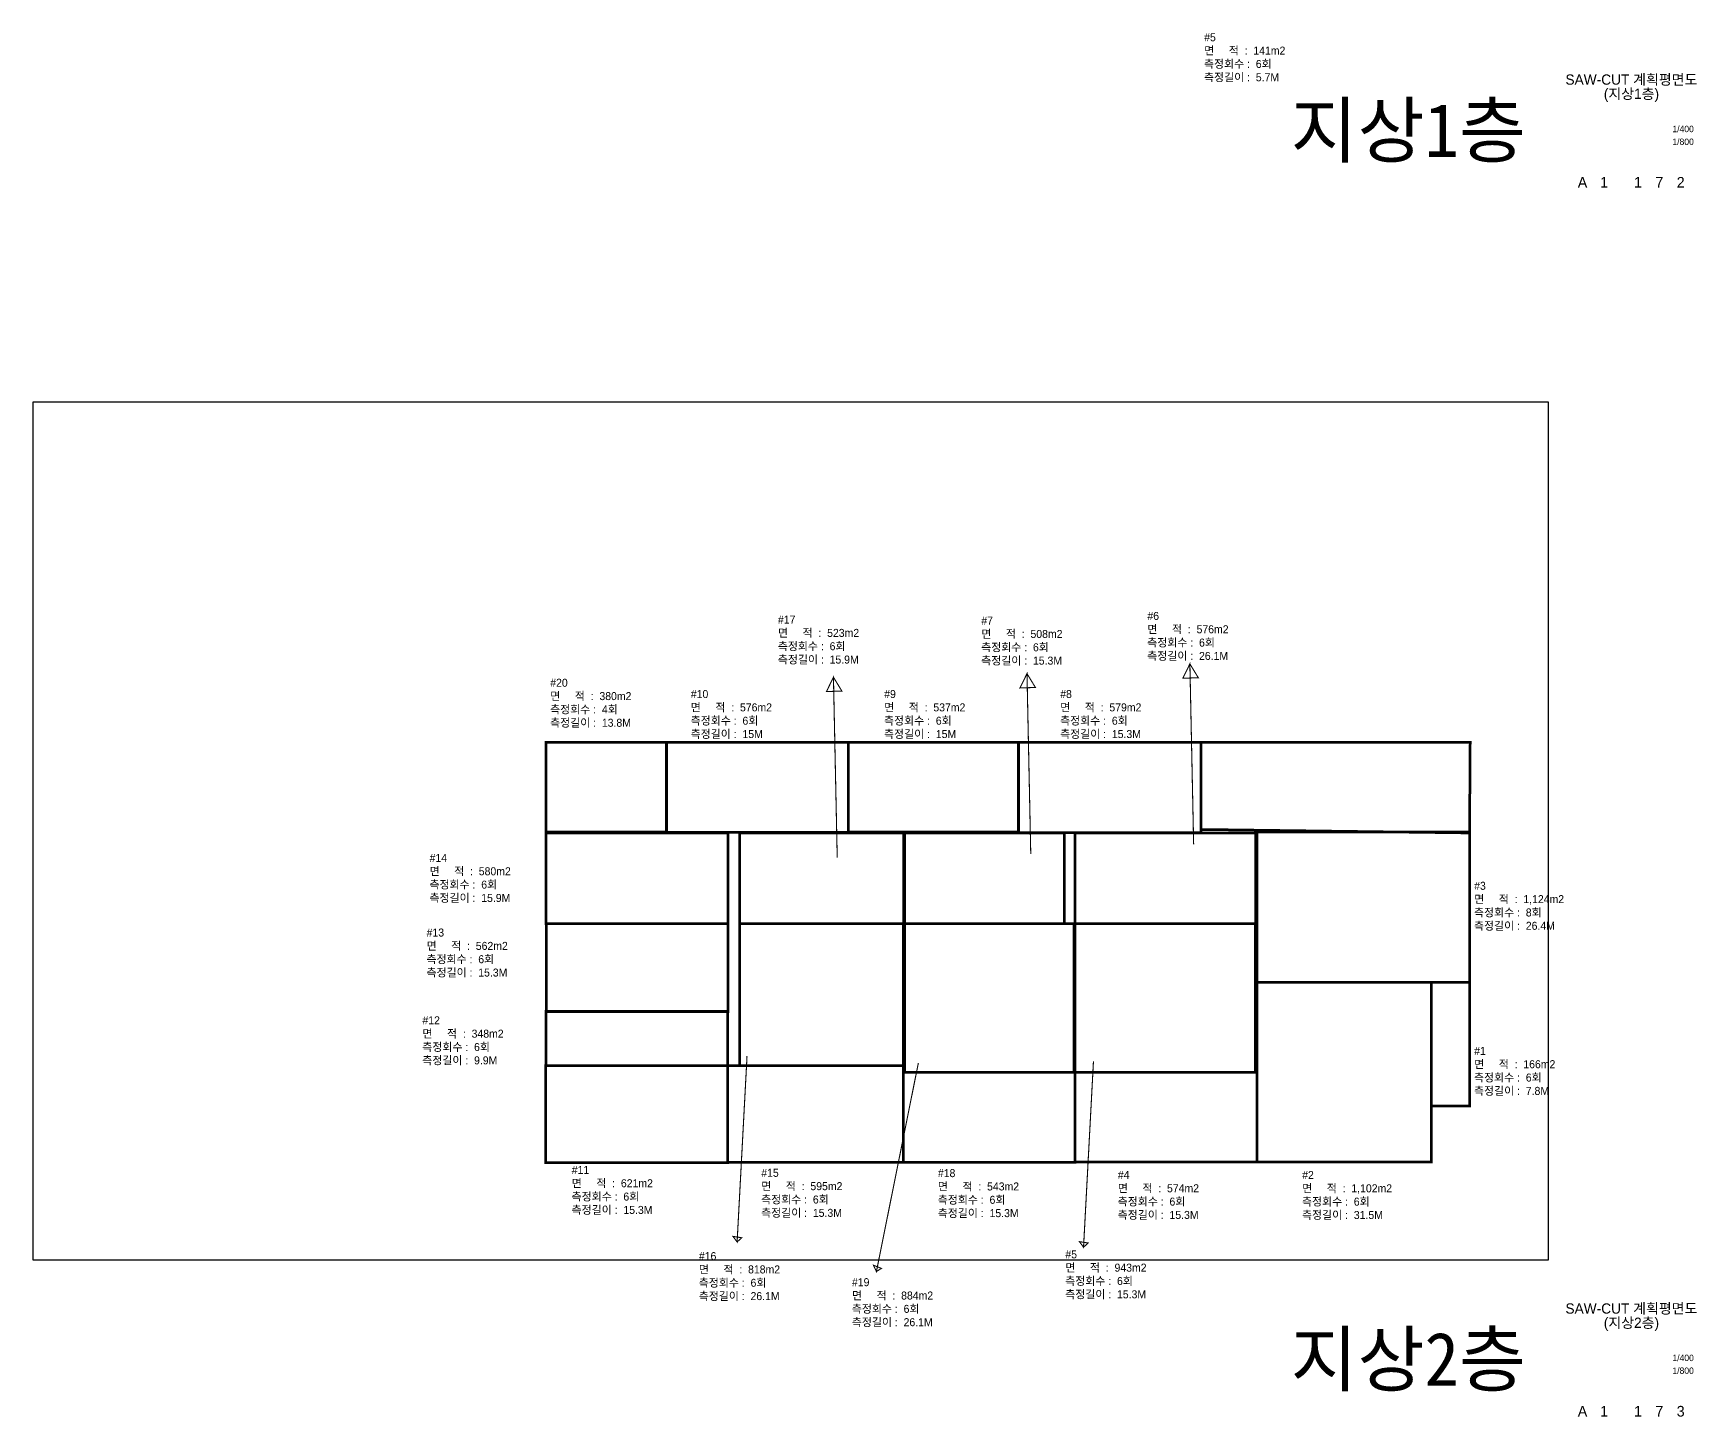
# Model space of a CAD drawing. Header units: millimetres. Extents: x 8000 to 356298, y -1144557 to 197746.
# Drawn here: x 8000 to 319839, y -453357 to -193986 of the extents above; entities that cross this region are included whole.
import ezdxf
from ezdxf.enums import TextEntityAlignment as Align

# ---------------------------------------------------------------- set-up
doc = ezdxf.new("R2010")
doc.units = ezdxf.units.MM
doc.header["$LTSCALE"] = 1000
doc.header["$MEASUREMENT"] = 0
doc.layers.get('Defpoints').update_dxf_attribs({"color": 171, "linetype": 'CONTINUOUS'})
for name, color, linetype in [('0.검수박스', 2, 'CONTINUOUS'), ('9-텍스트', 3, 'CONTINUOUS'), ('TEXT', 3, 'CONTINUOUS'), ('TEXT-TITLE', 6, 'CONTINUOUS'), ('TEXT-기입', 6, 'CONTINUOUS')]:
    doc.layers.add(name, color=color, linetype=linetype)
doc.layers.add('검수선', color=80, linetype='CONTINUOUS', lineweight=40)
doc.styles.add('CGS', font='cgse', dxfattribs={"bigfont": 'cgs'})
doc.styles.add('RXHS', font='')
doc.styles.add('궁서체', font='GungsuhChe.ttf')
doc.styles.add('나눔바른고딕', font='')
doc.styles.get('RXHS').set_extended_font_data('HY울릉도L')
doc.styles.get('나눔바른고딕').set_extended_font_data('나눔바른고딕')

msp = doc.modelspace()

# ---------------------------------------------------------------- linework, layer by layer
at = {"layer": '0.검수박스', "color": 1, "ltscale": 10000, "const_width": 200}
for points in [[(225530, -346039), (224822, -312214), (223512, -314905), (226400, -314810), (224822, -312214)], [(158714, -348537), (158006, -314711), (156696, -317402), (159584, -317308), (158006, -314711)], [(194995, -347864), (194287, -314039), (192977, -316729), (195866, -316635), (194287, -314039)], [(141805, -385759), (139947, -420596), (139173, -419553), (140819, -419802), (139947, -420596)], [(206747, -386742), (204889, -421579), (204114, -420535), (205761, -420784), (204889, -421579)], [(173922, -387041), (166061, -426134), (165508, -424956), (167001, -425546), (166061, -426134)]]:
    msp.add_lwpolyline(points, dxfattribs=at)
at = {"layer": 'Defpoints', "ltscale": 10000}
msp.add_lwpolyline([(292000, -424022), (8000, -424022), (8000, -263054), (292000, -263054)], close=True, dxfattribs=at)
at = {"layer": '검수선', "color": 2, "ltscale": 10000, "const_width": 500}
for points in [[(126730, -326914), (104130, -326914), (104130, -343709), (126730, -343709)], [(126680, -326914), (160786, -326914), (160786, -343801), (126680, -343801)], [(160786, -326914), (192730, -326914), (192730, -343709), (160786, -343709)], [(192685, -326914), (226880, -326914), (226880, -343859), (192685, -343859)], [(226880, -326914), (277369, -326914), (277255, -343909), (226880, -343259)], [(104130, -343909), (138258, -343909), (138258, -360909), (104130, -360909)], [(140405, -343909), (171180, -343909), (171180, -360909), (140405, -360909)], [(171380, -343909), (201280, -343909), (201280, -360909), (171380, -360909)], [(203280, -343909), (237180, -343909), (237180, -360909), (203280, -360909)], [(237380, -343709), (277255, -343709), (277255, -371909), (237380, -371909)], [(104180, -360909), (138258, -360909), (138258, -377403), (104180, -377403)], [(140405, -360909), (171105, -360909), (171105, -387559), (140405, -387559)], [(171380, -360909), (203080, -360909), (203080, -388784), (171380, -388784)], [(203280, -360909), (237105, -360909), (237105, -388784), (203280, -388784)], [(237380, -371909), (270080, -371909), (270080, -405609), (237380, -405609)], [(277255, -371909), (270080, -371909), (270080, -395109), (277255, -395109)], [(104130, -377359), (138205, -377359), (138205, -387559), (104130, -387559)], [(138205, -387559), (104055, -387559), (104055, -405734), (138205, -405734)], [(138205, -387559), (171105, -387559), (171105, -405659), (138205, -405659)], [(171105, -388784), (203280, -388784), (203280, -405659), (171105, -405659)], [(203280, -388784), (237380, -388784), (237380, -405609), (203280, -405609)]]:
    msp.add_lwpolyline(points, close=True, dxfattribs=at)

# ---------------------------------------------------------------- texts
at = {"layer": '9-텍스트', "color": 3, "char_height": 1500, "attachment_point": 1, "style": 'RXHS'}
for s, insert in [('\\pxi0.02023;{\\fGulim|b0|i0|c129|p50;#5\\P면     적  :  141m2\\P\\pi0;측정회수 :  6회\\P측정길이 :  5.7M}', (227475, -193986, 0)), ('\\pxi0.02023;{\\fGulim|b0|i0|c129|p50;#6\\P면     적  :  576m2\\P\\pi0;측정회수 :  6회\\P측정길이 :  26.1M}', (216829, -302472, 0)), ('\\pxi0.02023;{\\fGulim|b0|i0|c129|p50;#17\\P면     적  :  523m2\\P\\pi0;측정회수 :  6회\\P측정길이 :  15.9M}', (147577, -303154, 0)), ('\\pxi0.02023;{\\fGulim|b0|i0|c129|p50;#7\\P면     적  :  508m2\\P\\pi0;측정회수 :  6회\\P측정길이 :  15.3M}', (185696, -303350, 0)), ('\\pxi0.02023;{\\fGulim|b0|i0|c129|p50;#20\\P면     적  :  380m2\\P\\pi0;측정회수 :  4회\\P측정길이 :  13.8M}', (104884, -315000, 0)), ('\\pxi0.02023;{\\fGulim|b0|i0|c129|p50;#10\\P면     적  :  576m2\\P\\pi0;측정회수 :  6회\\P측정길이 :  15M}', (131237, -317117, 0)), ('\\pxi0.02023;{\\fGulim|b0|i0|c129|p50;#9\\P면     적  :  537m2\\P\\pi0;측정회수 :  6회\\P측정길이 :  15M}', (167487, -317117, 0)), ('\\pxi0.02023;{\\fGulim|b0|i0|c129|p50;#8\\P면     적  :  579m2\\P\\pi0;측정회수 :  6회\\P측정길이 :  15.3M}', (200487, -317117, 0)), ('\\pxi0.02023;{\\fGulim|b0|i0|c129|p50;#14\\P면     적  :  580m2\\P\\pi0;측정회수 :  6회\\P측정길이 :  15.9M}', (82270, -347844, 0)), ('\\pxi0.02023;{\\fGulim|b0|i0|c129|p50;#3\\P면     적  :  1,124m2\\P\\pi0;측정회수 :  8회\\P측정길이 :  26.4M}', (278087, -353067, 0)), ('\\pxi0.02023;{\\fGulim|b0|i0|c129|p50;#13\\P면     적  :  562m2\\P\\pi0;측정회수 :  6회\\P측정길이 :  15.3M}', (81712, -361833, 0)), ('\\pxi0.02023;{\\fGulim|b0|i0|c129|p50;#12\\P면     적  :  348m2\\P\\pi0;측정회수 :  6회\\P측정길이 :  9.9M}', (80926, -378293, 0)), ('\\pxi0.02023;{\\fGulim|b0|i0|c129|p50;#1\\P면     적  :  166m2\\P\\pi0;측정회수 :  6회\\P측정길이 :  7.8M}', (278087, -384017, 0)), ('\\pxi0.02023;{\\fGulim|b0|i0|c129|p50;#11\\P면     적  :  621m2\\P\\pi0;측정회수 :  6회\\P측정길이 :  15.3M}', (108915, -406332, 0)), ('\\pxi0.02023;{\\fGulim|b0|i0|c129|p50;#15\\P면     적  :  595m2\\P\\pi0;측정회수 :  6회\\P측정길이 :  15.3M}', (144440, -406879, 0)), ('\\pxi0.02023;{\\fGulim|b0|i0|c129|p50;#18\\P면     적  :  543m2\\P\\pi0;측정회수 :  6회\\P측정길이 :  15.3M}', (177558, -406933, 0)), ('\\pxi0.02023;{\\fGulim|b0|i0|c129|p50;#4\\P면     적  :  574m2\\P\\pi0;측정회수 :  6회\\P측정길이 :  15.3M}', (211291, -407272, 0)), ('\\pxi0.02023;{\\fGulim|b0|i0|c129|p50;#2\\P면     적  :  1,102m2\\P\\pi0;측정회수 :  6회\\P측정길이 :  31.5M}', (245845, -407284, 0)), ('\\pxi0.02023;{\\fGulim|b0|i0|c129|p50;#16\\P면     적  :  818m2\\P\\pi0;측정회수 :  6회\\P측정길이 :  26.1M}', (132751, -422490, 0)), ('\\pxi0.02023;{\\fGulim|b0|i0|c129|p50;#5\\P면     적  :  943m2\\P\\pi0;측정회수 :  6회\\P측정길이 :  15.3M}', (201450, -422159, 0)), ('\\pxi0.02023;{\\fGulim|b0|i0|c129|p50;#19\\P면     적  :  884m2\\P\\pi0;측정회수 :  6회\\P측정길이 :  26.1M}', (161446, -427382, 0))]:
    msp.add_mtext_dynamic_manual_height_columns(s, width=20376.87, gutter_width=1500, heights=[0], dxfattribs=dict(at, insert=insert))
at = {"layer": 'TEXT', "style": '궁서체'}
for s, p in [('지상1층', (287822, -207156)), ('지상2층', (287822, -437556))]:
    msp.add_text(s, height=10000, dxfattribs=at).set_placement(p, align=Align.TOP_RIGHT)
at = {"layer": 'TEXT-TITLE', "style": '나눔바른고딕'}
for s, p in [('SAW-CUT 계획평면도', (307600, -202667)), ('(지상1층)', (307600, -205333)), ('SAW-CUT 계획평면도', (307600, -433067)), ('(지상2층)', (307600, -435733))]:
    msp.add_text(s, height=1920, dxfattribs=at).set_placement(p, align=Align.MIDDLE_CENTER)
at = {"layer": 'TEXT-기입', "style": '나눔바른고딕'}
for s, p in [('1/400', (315281, -212888)), ('1/800', (315281, -215288)), ('1/400', (315281, -443288)), ('1/800', (315281, -445688))]:
    msp.add_text(s, height=1200, dxfattribs=at).set_placement(p, align=Align.BOTTOM_LEFT)
at = {"layer": 'TEXT-기입', "style": 'CGS'}
for s, p in [('A', (298431, -221928)), ('1', (302481, -221928)), ('1', (308831, -221928)), ('7', (312831, -221928)), ('2', (316831, -221928)), ('A', (298431, -452328)), ('1', (302481, -452328)), ('1', (308831, -452328)), ('7', (312831, -452328)), ('3', (316831, -452328))]:
    msp.add_text(s, height=2000, dxfattribs=at).set_placement(p, align=Align.MIDDLE_CENTER)

doc.saveas('drawing.dxf')
